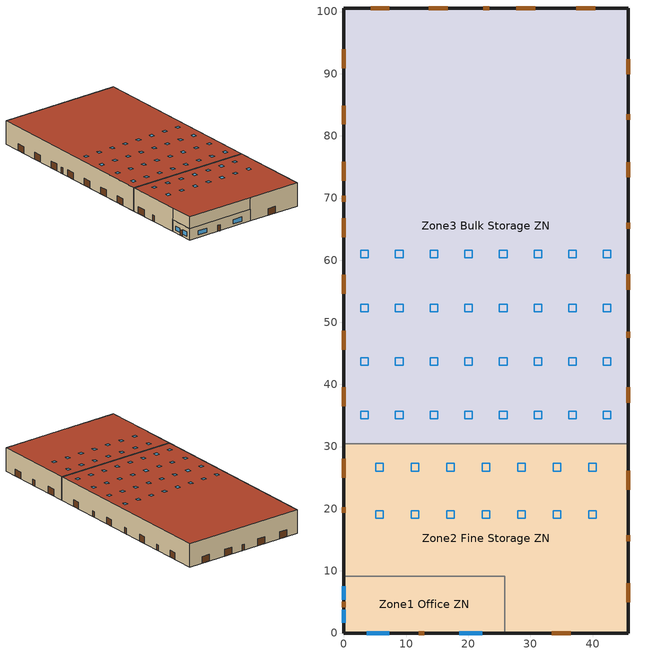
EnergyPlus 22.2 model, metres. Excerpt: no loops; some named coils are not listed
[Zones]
Zone1 Office ZN
 floor ground (Foundation F 126 Perim 3505 Area 23688): 25.91,9.14 25.91,0 0,0 0,9.14 z0
 wall outside (Typical Insulated Metal Building Wall R-10.75 1): 0,9.14 0,0 25.91,0 z0:4.27
 wall to Zone2 Fine Storage ZN (Typical Interior Wall): 25.91,0 25.91,9.14 0,9.14 z0:4.27
 window (U 0.72 SHGC 0.25 Sgl Ref-B-M Tint 6mm): 3.66,0 7.31,0 / 18.59,0 22.25,0 / 0,7.52 0,5.39 / 0,3.76 0,1.62 z0.91:2.44
 door (Typical Uninsulated Swinging Door R-1.43 3): 12.04,0 12.95,0 / 0,5.03 0,4.11 z0:2.13
Zone2 Fine Storage ZN
 floor ground (Foundation F 126 Perim 7162 Area 115653): 45.72,30.48 45.72,0 25.91,0 25.91,9.14 0,9.14 0,30.48 z0
 floor to Zone1 Office ZN (Typical Interior Floor): 0,0 0,9.14 25.91,9.14 25.91,0 z4.27
 wall outside (Typical Insulated Metal Building Wall R-10.75): 25.91,0 45.72,0 45.72,30.48 / 0,30.48 0,9.14 z0:8.53; 0,9.14 0,0 25.91,0 z4.27:8.53
 wall to Zone3 Bulk Storage ZN (Typical Interior Wall): 0,30.48 45.72,30.48 z0:8.53
 door (Typical Overhead Door R-0.86 2): 33.48,0 36.53,0 / 0,28.02 0,24.97 / 45.72,4.94 45.72,7.99 / 45.72,23.09 45.72,26.14 z0:2.44
 door (Typical Uninsulated Swinging Door R-1.43 2): 0,20.27 0,19.35 / 45.72,14.78 45.72,15.7 z0:2.13
 roof outside (Typical Insulated Metal Building Roof R-18.18): 45.72,0 45.72,30.48 0,30.48 0,0 z8.53
 skylight (U 1.98 SHGC 0.36 Sgl Ref-B-H Clr 6mm): 12.04,18.44 12.04,19.66 10.82,19.66 10.82,18.44 z8.53; 40.61,18.44 40.61,19.66 39.4,19.66 39.4,18.44 z8.53; 6.32,18.44 6.32,19.66 5.11,19.66 5.11,18.44 z8.53; 6.32,26.06 6.32,27.28 5.11,27.28 5.11,26.06 z8.53; 12.04,26.06 12.04,27.28 10.82,27.28 10.82,26.06 z8.53; 17.75,26.06 17.75,27.28 16.54,27.28 16.54,26.06 z8.53; 23.47,26.06 23.47,27.28 22.25,27.28 22.25,26.06 z8.53; 29.18,26.06 29.18,27.28 27.97,27.28 27.97,26.06 z8.53; 34.9,26.06 34.9,27.28 33.68,27.28 33.68,26.06 z8.53; 40.61,26.06 40.61,27.28 39.4,27.28 39.4,26.06 z8.53; 17.75,18.44 17.75,19.66 16.54,19.66 16.54,18.44 z8.53; 23.47,18.44 23.47,19.66 22.25,19.66 22.25,18.44 z8.53; 29.18,18.44 29.18,19.66 27.97,19.66 27.97,18.44 z8.53; 34.9,18.44 34.9,19.66 33.68,19.66 33.68,18.44 z8.53
Zone3 Bulk Storage ZN
 floor ground (Foundation F 126 Perim 18592 Area 320484): 45.72,100.58 45.72,30.48 0,30.48 0,100.58 z0
 wall outside (Typical Insulated Metal Building Wall R-8.85 1): 45.72,30.48 45.72,100.58 0,100.58 0,30.48 z0:8.53
 door (Typical Uninsulated Swinging Door R-1.43 1): 0,70.35 0,69.43 / 23.35,100.58 22.44,100.58 / 45.72,47.55 45.72,48.46 / 45.72,65.07 45.72,65.99 / 45.72,82.6 45.72,83.51 z0:2.13
 door (Typical Overhead Door R-0.86 1): 0,93.95 0,90.9 / 0,84.88 0,81.83 / 0,75.82 0,72.77 / 0,66.75 0,63.7 / 0,57.68 0,54.63 / 0,48.61 0,45.57 / 0,39.55 0,36.5 / 40.44,100.58 37.39,100.58 / 30.77,100.58 27.72,100.58 / 16.69,100.58 13.64,100.58 / 7.32,100.58 4.27,100.58 / 45.72,73.32 45.72,75.75 / 45.72,89.89 45.72,92.33 / 45.72,37.09 45.72,39.53 / 45.72,55.27 45.72,57.71 z0:2.44
 roof outside (Typical Insulated Metal Building Roof R-10.31 1): 45.72,30.48 45.72,100.58 0,100.58 0,30.48 z8.53
 skylight (U 1.98 SHGC 0.36 Sgl Ref-B-H Clr 6mm): 42.97,34.44 42.97,35.66 41.76,35.66 41.76,34.44 z8.53; 42.97,43.08 42.97,44.3 41.76,44.3 41.76,43.08 z8.53; 42.97,51.71 42.97,52.93 41.76,52.93 41.76,51.71 z8.53; 42.97,60.35 42.97,61.57 41.76,61.57 41.76,60.35 z8.53; 37.4,34.44 37.4,35.66 36.18,35.66 36.18,34.44 z8.53; 37.4,43.08 37.4,44.3 36.18,44.3 36.18,43.08 z8.53; 37.4,51.71 37.4,52.93 36.18,52.93 36.18,51.71 z8.53; 37.4,60.35 37.4,61.57 36.18,61.57 36.18,60.35 z8.53; 31.82,34.44 31.82,35.66 30.6,35.66 30.6,34.44 z8.53; 31.82,43.08 31.82,44.3 30.6,44.3 30.6,43.08 z8.53; 31.82,60.35 31.82,61.57 30.6,61.57 30.6,60.35 z8.53; 31.82,51.71 31.82,52.93 30.6,52.93 30.6,51.71 z8.53; 26.24,34.44 26.24,35.66 25.02,35.66 25.02,34.44 z8.53; 26.24,43.08 26.24,44.3 25.02,44.3 25.02,43.08 z8.53; 26.24,51.71 26.24,52.93 25.02,52.93 25.02,51.71 z8.53; 26.24,60.35 26.24,61.57 25.02,61.57 25.02,60.35 z8.53; 20.66,34.44 20.66,35.66 19.44,35.66 19.44,34.44 z8.53; 20.66,43.08 20.66,44.3 19.44,44.3 19.44,43.08 z8.53; 20.66,51.71 20.66,52.93 19.44,52.93 19.44,51.71 z8.53; 20.66,60.35 20.66,61.57 19.44,61.57 19.44,60.35 z8.53; 15.09,34.44 15.09,35.66 13.87,35.66 13.87,34.44 z8.53; 15.09,43.08 15.09,44.3 13.87,44.3 13.87,43.08 z8.53; 15.09,51.71 15.09,52.93 13.87,52.93 13.87,51.71 z8.53; 15.09,60.35 15.09,61.57 13.87,61.57 13.87,60.35 z8.53; 9.51,34.44 9.51,35.66 8.29,35.66 8.29,34.44 z8.53; 9.51,43.08 9.51,44.3 8.29,44.3 8.29,43.08 z8.53; 9.51,51.71 9.51,52.93 8.29,52.93 8.29,51.71 z8.53; 9.51,60.35 9.51,61.57 8.29,61.57 8.29,60.35 z8.53; 3.93,34.44 3.93,35.66 2.71,35.66 2.71,34.44 z8.53; 3.93,43.08 3.93,44.3 2.71,44.3 2.71,43.08 z8.53; 3.93,51.71 3.93,52.93 2.71,52.93 2.71,51.71 z8.53; 3.93,60.35 3.93,61.57 2.71,61.57 2.71,60.35 z8.53
[Building]
-Warehouse-ASHRAE 169-2013-2A created: 2023-05-23 23:01:18 -0600: North Axis {deg}=90; Terrain=Urban
[Site:Location]
Aransas: Latitude {deg}=28.0301; Longitude {deg}=-97.0719; Time Zone {hr}=-6; Elevation {m}=12
[Site:GroundTemperature:FCfactorMethod]
January Ground Temperature {C}=24.2; February Ground Temperature {C}=18.9; March Ground Temperature {C}=15.7; April Ground Temperature {C}=13.6; May Ground Temperature {C}=15.5; June Ground Temperature {C}=17.1; July Ground Temperature {C}=21.2; August Ground Temperature {C}=26.9; September Ground Temperature {C}=27.6; October Ground Temperature {C}=27.9; November Ground Temperature {C}=27.4; December Ground Temperature {C}=26.2
[Site:WaterMainsTemperature]
Calculation Method=Correlation; Annual Average Outdoor Air Temperature {C}=21.85; Maximum Difference In Monthly Average Outdoor Air Temperatures {deltaC}=14.3
[SizingPeriod:DesignDay] Day of Month=21; Dry-Bulb Temperature Range Modifier Type=DefaultMultipliers; Humidity Condition Type=Wetbulb; Barometric Pressure {Pa}=101229; Rain Indicator=No; Snow Indicator=No; Daylight Saving Time Indicator=No; Begin Environment Reset Mode=FullResetAtBeginEnvironment
Name | Month | Day Type | Maximum Dry-Bulb Temperature {C} | Daily Dry-Bulb Temperature Range {deltaC} | Wetbulb or DewPoint at Maximum Dry-Bulb {C} | Wind Speed {m/s} | Wind Direction {deg} | Solar Model Indicator | ASHRAE Clear Sky Optical Depth for Beam Irradiance (taub) | ASHRAE Clear Sky Optical Depth for Diffuse Irradiance (taud) | Sky Clearness
Tampa-MacDill.AFB_FL_USA Ann Clg .4% Condns DB=>MWB | 8 | SummerDesignDay | 33.9 | 7.9 | 25.1 | 3.1 | 270 | ASHRAETau | 0.491 | 2.016
Tampa-MacDill.AFB_FL_USA Ann Htg 99.6% Condns DB | 1 | WinterDesignDay | 4.6 | 0 | 4.6 | 2.5 | 10 | ASHRAEClearSky |  |  | 0
[Material] Thermal Absorptance=0.9
Name | Roughness | Thickness {m} | Conductivity {W/m-K} | Density {kg/m3} | Specific Heat {J/kg-K} | Solar Absorptance | Visible Absorptance
1/2IN Gypsum | Smooth | 0.0127 | 0.16 | 784.9 | 830 | 0.4 | 0.4
100mm Normalweight concrete floor | MediumSmooth | 0.1016 | 2.31 | 2322 | 832 | 0.7 | 0.7
G01 13mm gypsum board | Smooth | 0.0127 | 0.16 | 800 | 1090 | 0.7 | 0.5
Metal Roof Surface | Smooth | 0.0008 | 45.28 | 7824 | 500 | 0.7 | 0.7
Metal Siding | Smooth | 0.0015 | 44.96 | 7688.86 | 410 | 0.7 | 0.7
Std Wood 6inch | MediumSmooth | 0.15 | 0.12 | 540 | 1210 | 0.7 | 0.7
[Material:NoMass] Thermal Absorptance=0.9; Solar Absorptance=0.7
Name | Roughness | Thermal Resistance {m2-K/W} | Visible Absorptance
CP02 CARPET PAD | VeryRough | 0.21648 | 0.8
Typical Insulation R-0.01 1; Typical Insulation R-0.01 2 | Smooth | 0.001 | 0.7
Typical Insulation R-0.58 1; Typical Insulation R-0.58 2; Typical Insulation R-0.58 3 | Smooth | 0.101892 | 0.7
Typical Insulation R-17.4 | Smooth | 3.06462 | 0.7
Typical Insulation R-7.55 1 | Smooth | 1.3294 | 0.7
Typical Insulation R-9.45; Typical Insulation R-9.45 1 | Smooth | 1.66456 | 0.7
Typical Insulation R-9.53 1 | Smooth | 1.67819 | 0.7
[WindowMaterial:Glazing] Optical Data Type=SpectralAverage; Thickness {m}=0.006; Infrared Transmittance at Normal Incidence=0; Front Side Infrared Hemispherical Emissivity=0.84; Conductivity {W/m-K}=0.9; Dirt Correction Factor for Solar and Visible Transmittance=1; Solar Diffusing=No
Name | Solar Transmittance at Normal Incidence | Front Side Solar Reflectance at Normal Incidence | Back Side Solar Reflectance at Normal Incidence | Visible Transmittance at Normal Incidence | Front Side Visible Reflectance at Normal Incidence | Back Side Visible Reflectance at Normal Incidence | Back Side Infrared Hemispherical Emissivity
REF B CLEAR HI 6MM | 0.24 | 0.16 | 0.32 | 0.3 | 0.16 | 0.29 | 0.6
REF B TINT MID 6MM | 0.1 | 0.11 | 0.41 | 0.13 | 0.1 | 0.32 | 0.45
[Construction]
InteriorFurnishings: Std Wood 6inch
Typical Insulated Metal Building Roof R-10.31 1: Metal Roof Surface, Typical Insulation R-9.53 1
Typical Insulated Metal Building Roof R-18.18: Metal Roof Surface, Typical Insulation R-17.4
Typical Insulated Metal Building Wall R-10.75: Metal Siding, Typical Insulation R-9.45, 1/2IN Gypsum
Typical Insulated Metal Building Wall R-10.75 1: Metal Siding, Typical Insulation R-9.45 1, 1/2IN Gypsum
Typical Insulated Metal Building Wall R-8.85 1: Metal Siding, Typical Insulation R-7.55 1, 1/2IN Gypsum
Typical Interior Floor: 100mm Normalweight concrete floor, CP02 CARPET PAD
Typical Interior Wall: G01 13mm gypsum board, G01 13mm gypsum board
Typical Overhead Door R-0.86 1: Typical Insulation R-0.01 1
Typical Overhead Door R-0.86 2: Typical Insulation R-0.01 2
Typical Uninsulated Swinging Door R-1.43 1: Typical Insulation R-0.58 1
Typical Uninsulated Swinging Door R-1.43 2: Typical Insulation R-0.58 2
Typical Uninsulated Swinging Door R-1.43 3: Typical Insulation R-0.58 3
U 0.72 SHGC 0.25 Sgl Ref-B-M Tint 6mm: REF B TINT MID 6MM
U 1.98 SHGC 0.36 Sgl Ref-B-H Clr 6mm: REF B CLEAR HI 6MM
[Construction:FfactorGroundFloor] F-Factor {W/m-K}=1.26344
Name | Area {m2} | PerimeterExposed {m}
Foundation F 126 Perim 18592 Area 320484 | 3204.84 | 185.919
Foundation F 126 Perim 3505 Area 23688 | 236.88 | 35.0503
Foundation F 126 Perim 7162 Area 115653 | 1156.53 | 71.6245
[Zone] Multiplier=1; Part of Total Floor Area=Yes
Zone1 Office ZN; Zone2 Fine Storage ZN; Zone3 Bulk Storage ZN
[Space]
Name | Zone | Space Type
Zone1 Office | Zone1 Office ZN | Warehouse Office
Zone2 Fine Storage | Zone2 Fine Storage ZN | Warehouse Fine
Zone3 Bulk Storage | Zone3 Bulk Storage ZN | Warehouse Bulk
[SpaceList]
Warehouse Office: Zone1 Office
Warehouse Fine: Zone2 Fine Storage
Warehouse Bulk: Zone3 Bulk Storage
[Lights] Design Level Calculation Method=Watts/Area; Return Air Fraction=0; Fraction Visible=0.18; Fraction Replaceable=1
Name | Zone or ZoneList or Space or SpaceList | Schedule | Watts per Zone Floor Area {W/m2} | Fraction Radiant
Warehouse Office Lights | Warehouse Office | Warehouse BLDG_LIGHT_OFFICE_SCH_2010 | 9.68752 | 0.37
Warehouse Fine Lights | Warehouse Fine | Warehouse BLDG_LIGHT_STORAGE_SCH | 10.2257 | 0.42
Warehouse Bulk Lights | Warehouse Bulk | Warehouse BLDG_LIGHT_STORAGE_SCH | 6.24307 | 0.42
[People]
Warehouse Office People: Zone or ZoneList or Space or SpaceList=Warehouse Office; Number of People Schedule=Warehouse BLDG_OCC_SCH; Number of People Calculation Method=People/Area; People per Floor Area {person/m2}=0.0210973; Fraction Radiant=0.3; Activity Level Schedule=Warehouse Office Activity Schedule; Work Efficiency Schedule=Work Efficiency Schedule; Clothing Insulation Schedule=Clothing Schedule; Air Velocity Schedule=Air Velocity Schedule
[ElectricEquipment] Design Level Calculation Method=Watts/Area; Fraction Latent=0; Fraction Radiant=0; Fraction Lost=0
Name | Zone or ZoneList or Space or SpaceList | Schedule | Watts per Zone Floor Area {W/m2}
Warehouse Office Elec Equip | Warehouse Office | Warehouse Office_Plug_SCH | 8.07293
Warehouse Bulk Elec Equip | Warehouse Bulk | Warehouse Bldg Equip | 2.55842
[InternalMass] Construction=InteriorFurnishings
Name | Zone or ZoneList | Space or SpaceList | Surface Area {m2}
Zone1 Office Mass | Zone1 Office ZN | Zone1 Office | 473.759
Zone2 Fine Storage Mass | Zone2 Fine Storage ZN | Zone2 Fine Storage | 2786.82
[ZoneInfiltration:DesignFlowRate] Constant Term Coefficient=0; Temperature Term Coefficient=0; Velocity Term Coefficient=0.224; Velocity Squared Term Coefficient=0
Name | Zone or ZoneList or Space or SpaceList | Schedule | Design Flow Rate Calculation Method | Flow Rate per Exterior Surface Area {m3/s-m2} | Design Flow Rate {m3/s}
Zone1 Office Infiltration | Zone1 Office | Warehouse Office Infil Schedule | Flow/ExteriorArea | 0.000569573
Zone2 Fine Storage Infiltration | Zone2 Fine Storage | Warehouse Fine Infil Schedule | Flow/ExteriorArea | 0.000201156
2.95 80.0 ft2 metal coiling Door Infiltration | Zone3 Bulk Storage | Warehouse Bulk Infil Schedule | Flow/Zone |  | 0.0549469
3.2 80.0 ft2 open Door Infiltration | Zone3 Bulk Storage | Warehouse Bulk Infil Schedule | Flow/Zone |  | 0.132584
8.85 80.0 ft2 rollup Door Infiltration | Zone3 Bulk Storage | Warehouse Bulk Infil Schedule | Flow/Zone |  | 0.0149855
Zone3 Bulk Storage Infiltration | Zone3 Bulk Storage | Warehouse Bulk Infil Schedule | Flow/ExteriorArea | 0.000188606
[Daylighting:Controls] Lighting Control Type=Stepped; Minimum Input Power Fraction for Continuous or ContinuousOff Dimming Control=0.3; Minimum Light Output Fraction for Continuous or ContinuousOff Dimming Control=0.2; Number of Stepped Control Steps=3; Probability Lighting will be Reset When Needed in Manual Stepped Control=1; Glare Calculation Azimuth Angle of View Direction Clockwise from Zone y-Axis {deg}=-0; Maximum Allowable Discomfort Glare Index=22
Name | Zone or Space | Glare Calculation Daylighting Reference Point | Daylighting Reference Point Name 1 | Fraction of Lights Controlled by Reference Point 1 | Illuminance Setpoint at Reference Point 1 {lux} | Daylighting Reference Point Name 2 | Fraction of Lights Controlled by Reference Point 2 | Illuminance Setpoint at Reference Point 2 {lux}
Zone1 Office ZN DaylightingControls | Zone1 Office ZN | Zone1 Office Daylt Sensor 1 | Zone1 Office Daylt Sensor 1 | 0.085 | 377 | Zone1 Office Daylt Sensor 2 | 0.085 | 377
Zone2 Fine Storage ZN DaylightingControls | Zone2 Fine Storage ZN | Zone2 Fine Storage Daylt Sensor 1 | Zone2 Fine Storage Daylt Sensor 1 | 0.428 | 323
Zone3 Bulk Storage ZN DaylightingControls | Zone3 Bulk Storage ZN | Zone3 Bulk Storage Daylt Sensor 1 | Zone3 Bulk Storage Daylt Sensor 1 | 0.529 | 215
[ZoneControl:Thermostat]
Zone3 Bulk Storage ZN Thermostat: Zone or ZoneList=Zone3 Bulk Storage ZN; Control Type Schedule=Zone3 Bulk Storage ZN Thermostat Schedule; Control 1=Warehouse Bulk Thermostat 1; Temperature Difference Between Cutout And Setpoint {deltaC}=0
[ThermostatSetpoint:DualSetpoint]
Warehouse Bulk Thermostat 1: Heating Setpoint Temperature Schedule=Warehouse Bulk Storage Heating Setpoint Schedule; Cooling Setpoint Temperature Schedule=Warehouse ClgSetp BulkStorage
[Zone equipment]
Zone3 Bulk Storage ZN: Zone3 Bulk Storage ZN Unit Heater
[Sizing:Zone]
Zone3 Bulk Storage ZN: Zone Cooling Design Supply Air Temperature Input Method=SupplyAirTemperature; Zone Cooling Design Supply Air Temperature {C}=14; Zone Cooling Design Supply Air Temperature Difference {deltaC}=11.11; Zone Heating Design Supply Air Temperature Input Method=SupplyAirTemperature; Zone Heating Design Supply Air Temperature {C}=50; Zone Heating Design Supply Air Temperature Difference {deltaC}=11.11; Zone Cooling Design Supply Air Humidity Ratio {kgWater/kgDryAir}=0.0085; Zone Heating Design Supply Air Humidity Ratio {kgWater/kgDryAir}=0.008; Design Specification Outdoor Air Object=Zone3 Bulk Storage ZN DSOA Space List; Cooling Design Air Flow Method=DesignDay; Cooling Design Air Flow Rate {m3/s}=0; Cooling Minimum Air Flow per Zone Floor Area {m3/s-m2}=0.000762; Cooling Minimum Air Flow {m3/s}=0; Cooling Minimum Air Flow Fraction=0; Heating Design Air Flow Method=DesignDay; Heating Design Air Flow Rate {m3/s}=0; Heating Maximum Air Flow per Zone Floor Area {m3/s-m2}=0.002032; Heating Maximum Air Flow {m3/s}=0.141576; Heating Maximum Air Flow Fraction=0.3; Account for Dedicated Outdoor Air System=No; Zone Load Sizing Method=Sensible Load Only No Latent Load; Zone Latent Cooling Design Supply Air Humidity Ratio Input Method=HumidityRatioDifference; Zone Cooling Design Supply Air Humidity Ratio Difference {kgWater/kgDryAir}=0.005; Zone Latent Heating Design Supply Air Humidity Ratio Input Method=HumidityRatioDifference; Zone Humidification Design Supply Air Humidity Ratio Difference {kgWater/kgDryAir}=0.005
[DesignSpecification:OutdoorAir]
Warehouse Bulk Ventilation: Outdoor Air Method=Sum; Outdoor Air Flow per Person {m3/s-person}=0; Outdoor Air Flow per Zone Floor Area {m3/s-m2}=0.0003048; Outdoor Air Flow per Zone {m3/s}=0; Outdoor Air Flow Air Changes per Hour {1/hr}=0
[DesignSpecification:OutdoorAir:SpaceList]
Zone3 Bulk Storage ZN DSOA Space List: Space Name 1=Zone3 Bulk Storage; Space Design Specification Outdoor Air Object Name 1=Warehouse Bulk Ventilation
[ZoneVentilation:DesignFlowRate] Zone or ZoneList or Space or SpaceList=Zone3 Bulk Storage ZN; Schedule=Always On; Design Flow Rate Calculation Method=Flow/Zone; Flow Rate per Floor Area {m3/s-m2}=0; Flow Rate per Person {m3/s-person}=0; Air Changes per Hour {1/hr}=0; Temperature Term Coefficient=0; Velocity Squared Term Coefficient=0; Delta Temperature {deltaC}=-100; Minimum Outdoor Temperature {C}=-100; Maximum Outdoor Temperature {C}=100; Maximum Wind Speed {m/s}=40
Name | Design Flow Rate {m3/s} | Ventilation Type | Fan Pressure Rise {Pa} | Fan Total Efficiency | Constant Term Coefficient | Velocity Term Coefficient | Minimum Indoor Temperature {C} | Maximum Indoor Temperature {C}
Zone3 Bulk Storage ZN Ventilation | 37.76 | Exhaust | 31.1361 | 0.51 | 1 | 0 | 29.4444 | 100
Zone3 Bulk Storage ZN Ventilation 1 | 0.943895 | Natural | 0 | 1 | 0 | 0.224 | -73.3333 | 29.4444
[ZoneHVAC:UnitHeater]
Zone3 Bulk Storage ZN Unit Heater: Availability Schedule=Always On; Supply Air Fan=Zone3 Bulk Storage ZN UnitHeater Fan; Maximum Supply Air Flow Rate {m3/s}=Autosize; Heating Coil=Zone3 Bulk Storage ZN UnitHeater Gas Htg Coil 164kBtu/hr 0.8 Thermal Eff; Supply Air Fan Operation During No Heating=No; Maximum Hot Water or Steam Flow Rate {m3/s}=Autosize; Minimum Hot Water or Steam Flow Rate {m3/s}=0; Heating Convergence Tolerance=0.001
[Fan:ConstantVolume]
Zone3 Bulk Storage ZN UnitHeater Fan: Availability Schedule=Always On; Fan Total Efficiency=0.55575; Pressure Rise {Pa}=49.8178; Maximum Flow Rate {m3/s}=AutoSize; Motor Efficiency=0.855; Motor In Airstream Fraction=1
[Exterior:Lights] Control Option=AstronomicalClock
Name | Schedule | Design Level {W}
NonDimming Exterior Lights Def | Warehouse Exterior_lighting_schedule_a | 113.8
Occ Sensing Exterior Lights Def | Warehouse Exterior_lighting_schedule_b | 6197.4
[Schedule:Day:Interval]
Warehouse BLDG_LIGHT_OFFICE_SCH_2010 Sat|Wkdy Day: No, 06:00, 0.18, 07:00, 0.196742, 08:00, 0.359268, 12:00, 0.658658, 13:00, 0.581672, 17:00, 0.658658, 18:00, 0.521794, 24:00, 0.18
Warehouse BLDG_LIGHT_OFFICE_SCH_2010 Default: No, 24:00, 0.18
Schedule Day 17; Schedule Day 19; Schedule Day 20; Schedule Day 24; Schedule Day 21; Schedule Day 48; Schedule Day 36; Schedule Day 52; Schedule Day 56; Schedule Day 44; Schedule Day 60; Schedule Day 3; Schedule Day 5: No, 01:00, 0, 02:00, 0, 03:00, 0, 04:00, 0, 05:00, 0, 06:00, 0, 07:00, 0, 08:00, 0, 09:00, 0, 10:00, 0, 11:00, 0, 12:00, 0, 13:00, 0, 14:00, 0, 15:00, 0, 16:00, 0, 17:00, 0, 18:00, 0, 19:00, 0, 20:00, 0, 21:00, 0, 22:00, 0, 23:00, 0, 24:00, 0
Schedule Day 18: No, 01:00, 0.18, 02:00, 0.18, 03:00, 0.18, 04:00, 0.18, 05:00, 0.18, 06:00, 0.18, 07:00, 0.196742, 08:00, 0.359268, 09:00, 0.658658, 10:00, 0.658658, 11:00, 0.658658, 12:00, 0.658658, 13:00, 0.581672, 14:00, 0.658658, 15:00, 0.658658, 16:00, 0.658658, 17:00, 0.658658, 18:00, 0.521794, 19:00, 0.18, 20:00, 0.18, 21:00, 0.18, 22:00, 0.18, 23:00, 0.18, 24:00, 0.18
Warehouse BLDG_LIGHT_OFFICE_SCH_2010 Summer Design Day; Clothing Schedule Default Winter Clothes; Warehouse Office_Plug_SCH Summer Design Day; Warehouse BLDG_LIGHT_STORAGE_SCH Summer Design Day; Always On Default; Warehouse Fine Infil Schedule Wknd Day; Warehouse Office Infil Schedule Wknd Day: No, 24:00, 1
Warehouse BLDG_LIGHT_OFFICE_SCH_2010 Winter Design Day; Warehouse BLDG_OCC_SCH Default; Work Efficiency Schedule Default; Warehouse Office_Plug_SCH Winter Design Day; Warehouse BLDG_LIGHT_STORAGE_SCH Winter Design Day; Warehouse Bldg Equip Sun|Hol Day; Warehouse Bldg Equip Default; Schedule Day 14; Schedule Day 23; Schedule Day 9: No, 24:00, 0
Warehouse BLDG_OCC_SCH WntrDsn|SmrDsn|Sat|Wkdy Day; Warehouse BLDG_OCC_SCH Summer Design Day; Warehouse BLDG_OCC_SCH Winter Design Day: No, 06:00, 0, 07:00, 0.11, 08:00, 0.21, 12:00, 1, 13:00, 0.53, 17:00, 1, 18:00, 0.32, 24:00, 0
Warehouse Office Activity Schedule Default; Warehouse Office Activity Schedule Summer Design Day; Warehouse Office Activity Schedule Winter Design Day: No, 24:00, 131.85
Schedule Day 25; Schedule Day 61; Schedule Day 42; Schedule Day 46; Schedule Day 54: No, 01:00, 1, 02:00, 1, 03:00, 1, 04:00, 1, 05:00, 1, 06:00, 1, 07:00, 1, 08:00, 1, 09:00, 1, 10:00, 1, 11:00, 1, 12:00, 1, 13:00, 1, 14:00, 1, 15:00, 1, 16:00, 1, 17:00, 1, 18:00, 1, 19:00, 1, 20:00, 1, 21:00, 1, 22:00, 1, 23:00, 1, 24:00, 1
Air Velocity Schedule Default: No, 24:00, 0.2
Schedule Day 22: No, 01:00, 0.2, 02:00, 0.2, 03:00, 0.2, 04:00, 0.2, 05:00, 0.2, 06:00, 0.2, 07:00, 0.2, 08:00, 0.2, 09:00, 0.2, 10:00, 0.2, 11:00, 0.2, 12:00, 0.2, 13:00, 0.2, 14:00, 0.2, 15:00, 0.2, 16:00, 0.2, 17:00, 0.2, 18:00, 0.2, 19:00, 0.2, 20:00, 0.2, 21:00, 0.2, 22:00, 0.2, 23:00, 0.2, 24:00, 0.2
Warehouse Office_Plug_SCH Sat|Wkdy Day: No, 06:00, 0.25545, 07:00, 0.290807, 08:00, 0.484677, 12:00, 0.969355, 13:00, 0.911194, 17:00, 0.969355, 18:00, 0.484677, 24:00, 0.25545
Warehouse Office_Plug_SCH Default: No, 24:00, 0.25545
Schedule Day 49: No, 01:00, 0.25545, 02:00, 0.25545, 03:00, 0.25545, 04:00, 0.25545, 05:00, 0.25545, 06:00, 0.25545, 07:00, 0.290807, 08:00, 0.484677, 09:00, 0.969355, 10:00, 0.969355, 11:00, 0.969355, 12:00, 0.969355, 13:00, 0.911194, 14:00, 0.969355, 15:00, 0.969355, 16:00, 0.969355, 17:00, 0.969355, 18:00, 0.484677, 19:00, 0.25545, 20:00, 0.25545, 21:00, 0.25545, 22:00, 0.25545, 23:00, 0.25545, 24:00, 0.25545
Warehouse BLDG_LIGHT_STORAGE_SCH Sat|Wkdy Day: No, 07:00, 0.1, 08:00, 0.6, 09:00, 0.75, 16:00, 0.85, 17:00, 0.75, 18:00, 0.6, 24:00, 0.1
Warehouse BLDG_LIGHT_STORAGE_SCH Default: No, 24:00, 0.1
Schedule Day 37: No, 01:00, 0.1, 02:00, 0.1, 03:00, 0.1, 04:00, 0.1, 05:00, 0.1, 06:00, 0.1, 07:00, 0.1, 08:00, 0.6, 09:00, 0.75, 10:00, 0.85, 11:00, 0.85, 12:00, 0.85, 13:00, 0.85, 14:00, 0.85, 15:00, 0.85, 16:00, 0.85, 17:00, 0.75, 18:00, 0.6, 19:00, 0.1, 20:00, 0.1, 21:00, 0.1, 22:00, 0.1, 23:00, 0.1, 24:00, 0.1
Warehouse Bldg Equip Mon|Tue|Wed|Thu|Fri|Sat Day; Warehouse Bldg Equip Summer Design Day; Warehouse Bldg Equip Winter Design Day: No, 08:00, 0.25, 12:00, 1, 13:00, 0.25, 17:00, 1, 24:00, 0.25
Schedule Day 53: No, 01:00, 0.25, 02:00, 0.25, 03:00, 0.25, 04:00, 0.25, 05:00, 0.25, 06:00, 0.25, 07:00, 0.25, 08:00, 0.25, 09:00, 1, 10:00, 1, 11:00, 1, 12:00, 1, 13:00, 0.25, 14:00, 1, 15:00, 1, 16:00, 1, 17:00, 1, 18:00, 0.25, 19:00, 0.25, 20:00, 0.25, 21:00, 0.25, 22:00, 0.25, 23:00, 0.25, 24:00, 0.25
Warehouse Bulk Storage Heating Setpoint Schedule Default; Warehouse Bulk Storage Heating Setpoint Schedule Summer Design Day; Warehouse Bulk Storage Heating Setpoint Schedule Winter Design Day: No, 24:00, 10
Schedule Day 57: No, 01:00, 10, 02:00, 10, 03:00, 10, 04:00, 10, 05:00, 10, 06:00, 10, 07:00, 10, 08:00, 10, 09:00, 10, 10:00, 10, 11:00, 10, 12:00, 10, 13:00, 10, 14:00, 10, 15:00, 10, 16:00, 10, 17:00, 10, 18:00, 10, 19:00, 10, 20:00, 10, 21:00, 10, 22:00, 10, 23:00, 10, 24:00, 10
Warehouse ClgSetp BulkStorage Default; Warehouse ClgSetp BulkStorage Summer Design Day; Warehouse ClgSetp BulkStorage Winter Design Day: No, 24:00, 50
Schedule Day 45: No, 01:00, 50, 02:00, 50, 03:00, 50, 04:00, 50, 05:00, 50, 06:00, 50, 07:00, 50, 08:00, 50, 09:00, 50, 10:00, 50, 11:00, 50, 12:00, 50, 13:00, 50, 14:00, 50, 15:00, 50, 16:00, 50, 17:00, 50, 18:00, 50, 19:00, 50, 20:00, 50, 21:00, 50, 22:00, 50, 23:00, 50, 24:00, 50
Schedule Day 4: No, 01:00, 0, 02:00, 0, 03:00, 0, 04:00, 0, 05:00, 0, 06:00, 0, 07:00, 1, 08:00, 1, 09:00, 1, 10:00, 1, 11:00, 1, 12:00, 1, 13:00, 1, 14:00, 1, 15:00, 1, 16:00, 1, 17:00, 1, 18:00, 1, 19:00, 1, 20:00, 1, 21:00, 1, 22:00, 1, 23:00, 1, 24:00, 1
Schedule Day 43; Schedule Day 47: No, 01:00, 1, 02:00, 1, 03:00, 1, 04:00, 1, 05:00, 1, 06:00, 1, 07:00, 1, 08:00, 1, 09:00, 1, 10:00, 0.5, 11:00, 0.5, 12:00, 0.5, 13:00, 0.5, 14:00, 0.5, 15:00, 0.5, 16:00, 0.5, 17:00, 1, 18:00, 1, 19:00, 1, 20:00, 1, 21:00, 1, 22:00, 1, 23:00, 1, 24:00, 1
Schedule Day 55: No, 01:00, 0.765, 02:00, 0.765, 03:00, 0.765, 04:00, 0.765, 05:00, 0.765, 06:00, 0.765, 07:00, 0.765, 08:00, 0.765, 09:00, 1, 10:00, 1, 11:00, 1, 12:00, 1, 13:00, 0.765, 14:00, 1, 15:00, 1, 16:00, 1, 17:00, 1, 18:00, 0.765, 19:00, 0.765, 20:00, 0.765, 21:00, 0.765, 22:00, 0.765, 23:00, 0.765, 24:00, 0.765
Schedule Day 6: No, 01:00, 0.7, 02:00, 0.7, 03:00, 0.7, 04:00, 0.7, 05:00, 0.7, 06:00, 0.7, 07:00, 1, 08:00, 1, 09:00, 1, 10:00, 1, 11:00, 1, 12:00, 1, 13:00, 1, 14:00, 1, 15:00, 1, 16:00, 1, 17:00, 1, 18:00, 1, 19:00, 1, 20:00, 1, 21:00, 1, 22:00, 1, 23:00, 1, 24:00, 1
Warehouse Bulk Infil Schedule Wkdy Day: No, 08:00, 0.765, 12:00, 1, 13:00, 0.765, 17:00, 1, 24:00, 0.765
Warehouse Bulk Infil Schedule Wknd Day: No, 24:00, 0.765
Warehouse Exterior_lighting_schedule_a Default; Warehouse Exterior_lighting_schedule_a Summer Design Day; Warehouse Exterior_lighting_schedule_a Winter Design Day: No, 06:00, 0, 24:00, 1
Warehouse Exterior_lighting_schedule_b Default; Warehouse Exterior_lighting_schedule_b Summer Design Day; Warehouse Exterior_lighting_schedule_b Winter Design Day: No, 06:00, 0.7, 24:00, 1
Warehouse Fine Infil Schedule Wkdy Day; Warehouse Office Infil Schedule Wkdy Day: No, 09:00, 1, 16:00, 0.5, 24:00, 1
[Schedule:Week:Daily]
Warehouse BLDG_LIGHT_OFFICE_SCH_2010 Week Rule - Jan1-Jan6: Warehouse BLDG_LIGHT_OFFICE_SCH_2010 Sat|Wkdy Day, Warehouse BLDG_LIGHT_OFFICE_SCH_2010 Sat|Wkdy Day, Warehouse BLDG_LIGHT_OFFICE_SCH_2010 Sat|Wkdy Day, Warehouse BLDG_LIGHT_OFFICE_SCH_2010 Sat|Wkdy Day, Warehouse BLDG_LIGHT_OFFICE_SCH_2010 Sat|Wkdy Day, Warehouse BLDG_LIGHT_OFFICE_SCH_2010 Sat|Wkdy Day, Warehouse BLDG_LIGHT_OFFICE_SCH_2010 Sat|Wkdy Day, Warehouse BLDG_LIGHT_OFFICE_SCH_2010 Default, Warehouse BLDG_LIGHT_OFFICE_SCH_2010 Summer Design Day, Warehouse BLDG_LIGHT_OFFICE_SCH_2010 Winter Design Day, Warehouse BLDG_LIGHT_OFFICE_SCH_2010 Default, Warehouse BLDG_LIGHT_OFFICE_SCH_2010 Default
Warehouse BLDG_LIGHT_OFFICE_SCH_2010 Week Rule - Jan7-May26; Warehouse BLDG_LIGHT_OFFICE_SCH_2010 Week Rule - Jun3-Dec31: Warehouse BLDG_LIGHT_OFFICE_SCH_2010 Default, Warehouse BLDG_LIGHT_OFFICE_SCH_2010 Sat|Wkdy Day, Warehouse BLDG_LIGHT_OFFICE_SCH_2010 Sat|Wkdy Day, Warehouse BLDG_LIGHT_OFFICE_SCH_2010 Sat|Wkdy Day, Warehouse BLDG_LIGHT_OFFICE_SCH_2010 Sat|Wkdy Day, Warehouse BLDG_LIGHT_OFFICE_SCH_2010 Sat|Wkdy Day, Warehouse BLDG_LIGHT_OFFICE_SCH_2010 Sat|Wkdy Day, Warehouse BLDG_LIGHT_OFFICE_SCH_2010 Default, Warehouse BLDG_LIGHT_OFFICE_SCH_2010 Summer Design Day, Warehouse BLDG_LIGHT_OFFICE_SCH_2010 Winter Design Day, Warehouse BLDG_LIGHT_OFFICE_SCH_2010 Default, Warehouse BLDG_LIGHT_OFFICE_SCH_2010 Default
Warehouse BLDG_LIGHT_OFFICE_SCH_2010 Week Rule - May27-Jun2: Warehouse BLDG_LIGHT_OFFICE_SCH_2010 Default, Warehouse BLDG_LIGHT_OFFICE_SCH_2010 Sat|Wkdy Day, Warehouse BLDG_LIGHT_OFFICE_SCH_2010 Sat|Wkdy Day, Schedule Day 17, Schedule Day 18, Warehouse BLDG_LIGHT_OFFICE_SCH_2010 Sat|Wkdy Day, Warehouse BLDG_LIGHT_OFFICE_SCH_2010 Sat|Wkdy Day, Warehouse BLDG_LIGHT_OFFICE_SCH_2010 Default, Warehouse BLDG_LIGHT_OFFICE_SCH_2010 Summer Design Day, Warehouse BLDG_LIGHT_OFFICE_SCH_2010 Winter Design Day, Warehouse BLDG_LIGHT_OFFICE_SCH_2010 Default, Warehouse BLDG_LIGHT_OFFICE_SCH_2010 Default
Warehouse BLDG_OCC_SCH Week Rule - Jan1-Jan6: Warehouse BLDG_OCC_SCH WntrDsn|SmrDsn|Sat|Wkdy Day, Warehouse BLDG_OCC_SCH WntrDsn|SmrDsn|Sat|Wkdy Day, Warehouse BLDG_OCC_SCH WntrDsn|SmrDsn|Sat|Wkdy Day, Warehouse BLDG_OCC_SCH WntrDsn|SmrDsn|Sat|Wkdy Day, Warehouse BLDG_OCC_SCH WntrDsn|SmrDsn|Sat|Wkdy Day, Warehouse BLDG_OCC_SCH WntrDsn|SmrDsn|Sat|Wkdy Day, Warehouse BLDG_OCC_SCH WntrDsn|SmrDsn|Sat|Wkdy Day, Warehouse BLDG_OCC_SCH Default, Warehouse BLDG_OCC_SCH Summer Design Day, Warehouse BLDG_OCC_SCH Winter Design Day, Warehouse BLDG_OCC_SCH Default, Warehouse BLDG_OCC_SCH Default
Warehouse BLDG_OCC_SCH Week Rule - Jan7-Dec31: Warehouse BLDG_OCC_SCH Default, Warehouse BLDG_OCC_SCH WntrDsn|SmrDsn|Sat|Wkdy Day, Warehouse BLDG_OCC_SCH WntrDsn|SmrDsn|Sat|Wkdy Day, Warehouse BLDG_OCC_SCH WntrDsn|SmrDsn|Sat|Wkdy Day, Warehouse BLDG_OCC_SCH WntrDsn|SmrDsn|Sat|Wkdy Day, Warehouse BLDG_OCC_SCH WntrDsn|SmrDsn|Sat|Wkdy Day, Warehouse BLDG_OCC_SCH WntrDsn|SmrDsn|Sat|Wkdy Day, Warehouse BLDG_OCC_SCH Default, Warehouse BLDG_OCC_SCH Summer Design Day, Warehouse BLDG_OCC_SCH Winter Design Day, Warehouse BLDG_OCC_SCH Default, Warehouse BLDG_OCC_SCH Default
Warehouse Office Activity Schedule Week Rule - Jan1-Dec31: Warehouse Office Activity Schedule Default, Warehouse Office Activity Schedule Default, Warehouse Office Activity Schedule Default, Warehouse Office Activity Schedule Default, Warehouse Office Activity Schedule Default, Warehouse Office Activity Schedule Default, Warehouse Office Activity Schedule Default, Warehouse Office Activity Schedule Default, Warehouse Office Activity Schedule Summer Design Day, Warehouse Office Activity Schedule Winter Design Day, Warehouse Office Activity Schedule Default, Warehouse Office Activity Schedule Default
Work Efficiency Schedule Week Rule - Jan1-May26; Work Efficiency Schedule Week Rule - Jun3-Dec31: Work Efficiency Schedule Default, Work Efficiency Schedule Default, Work Efficiency Schedule Default, Work Efficiency Schedule Default, Work Efficiency Schedule Default, Work Efficiency Schedule Default, Work Efficiency Schedule Default, Work Efficiency Schedule Default, Work Efficiency Schedule Default, Work Efficiency Schedule Default, Work Efficiency Schedule Default, Work Efficiency Schedule Default
Work Efficiency Schedule Week Rule - May27-Jun2: Work Efficiency Schedule Default, Work Efficiency Schedule Default, Work Efficiency Schedule Default, Schedule Day 19, Schedule Day 20, Work Efficiency Schedule Default, Work Efficiency Schedule Default, Work Efficiency Schedule Default, Work Efficiency Schedule Default, Work Efficiency Schedule Default, Work Efficiency Schedule Default, Work Efficiency Schedule Default
Clothing Schedule Week Rule - Jan1-May26; Clothing Schedule Week Rule - Jun3-Dec31: Clothing Schedule Default Winter Clothes, Clothing Schedule Default Winter Clothes, Clothing Schedule Default Winter Clothes, Clothing Schedule Default Winter Clothes, Clothing Schedule Default Winter Clothes, Clothing Schedule Default Winter Clothes, Clothing Schedule Default Winter Clothes, Clothing Schedule Default Winter Clothes, Clothing Schedule Default Winter Clothes, Clothing Schedule Default Winter Clothes, Clothing Schedule Default Winter Clothes, Clothing Schedule Default Winter Clothes
Clothing Schedule Week Rule - May27-Jun2: Clothing Schedule Default Winter Clothes, Clothing Schedule Default Winter Clothes, Clothing Schedule Default Winter Clothes, Schedule Day 24, Schedule Day 25, Clothing Schedule Default Winter Clothes, Clothing Schedule Default Winter Clothes, Clothing Schedule Default Winter Clothes, Clothing Schedule Default Winter Clothes, Clothing Schedule Default Winter Clothes, Clothing Schedule Default Winter Clothes, Clothing Schedule Default Winter Clothes
Air Velocity Schedule Week Rule - Jan1-May26; Air Velocity Schedule Week Rule - Jun3-Dec31: Air Velocity Schedule Default, Air Velocity Schedule Default, Air Velocity Schedule Default, Air Velocity Schedule Default, Air Velocity Schedule Default, Air Velocity Schedule Default, Air Velocity Schedule Default, Air Velocity Schedule Default, Air Velocity Schedule Default, Air Velocity Schedule Default, Air Velocity Schedule Default, Air Velocity Schedule Default
Air Velocity Schedule Week Rule - May27-Jun2: Air Velocity Schedule Default, Air Velocity Schedule Default, Air Velocity Schedule Default, Schedule Day 21, Schedule Day 22, Air Velocity Schedule Default, Air Velocity Schedule Default, Air Velocity Schedule Default, Air Velocity Schedule Default, Air Velocity Schedule Default, Air Velocity Schedule Default, Air Velocity Schedule Default
Warehouse Office_Plug_SCH Week Rule - Jan1-Jan6: Warehouse Office_Plug_SCH Sat|Wkdy Day, Warehouse Office_Plug_SCH Sat|Wkdy Day, Warehouse Office_Plug_SCH Sat|Wkdy Day, Warehouse Office_Plug_SCH Sat|Wkdy Day, Warehouse Office_Plug_SCH Sat|Wkdy Day, Warehouse Office_Plug_SCH Sat|Wkdy Day, Warehouse Office_Plug_SCH Sat|Wkdy Day, Warehouse Office_Plug_SCH Default, Warehouse Office_Plug_SCH Summer Design Day, Warehouse Office_Plug_SCH Winter Design Day, Warehouse Office_Plug_SCH Default, Warehouse Office_Plug_SCH Default
Warehouse Office_Plug_SCH Week Rule - Jan7-May26; Warehouse Office_Plug_SCH Week Rule - Jun3-Dec31: Warehouse Office_Plug_SCH Default, Warehouse Office_Plug_SCH Sat|Wkdy Day, Warehouse Office_Plug_SCH Sat|Wkdy Day, Warehouse Office_Plug_SCH Sat|Wkdy Day, Warehouse Office_Plug_SCH Sat|Wkdy Day, Warehouse Office_Plug_SCH Sat|Wkdy Day, Warehouse Office_Plug_SCH Sat|Wkdy Day, Warehouse Office_Plug_SCH Default, Warehouse Office_Plug_SCH Summer Design Day, Warehouse Office_Plug_SCH Winter Design Day, Warehouse Office_Plug_SCH Default, Warehouse Office_Plug_SCH Default
Warehouse Office_Plug_SCH Week Rule - May27-Jun2: Warehouse Office_Plug_SCH Default, Warehouse Office_Plug_SCH Sat|Wkdy Day, Warehouse Office_Plug_SCH Sat|Wkdy Day, Schedule Day 48, Schedule Day 49, Warehouse Office_Plug_SCH Sat|Wkdy Day, Warehouse Office_Plug_SCH Sat|Wkdy Day, Warehouse Office_Plug_SCH Default, Warehouse Office_Plug_SCH Summer Design Day, Warehouse Office_Plug_SCH Winter Design Day, Warehouse Office_Plug_SCH Default, Warehouse Office_Plug_SCH Default
Warehouse BLDG_LIGHT_STORAGE_SCH Week Rule - Jan1-Jan6: Warehouse BLDG_LIGHT_STORAGE_SCH Sat|Wkdy Day, Warehouse BLDG_LIGHT_STORAGE_SCH Sat|Wkdy Day, Warehouse BLDG_LIGHT_STORAGE_SCH Sat|Wkdy Day, Warehouse BLDG_LIGHT_STORAGE_SCH Sat|Wkdy Day, Warehouse BLDG_LIGHT_STORAGE_SCH Sat|Wkdy Day, Warehouse BLDG_LIGHT_STORAGE_SCH Sat|Wkdy Day, Warehouse BLDG_LIGHT_STORAGE_SCH Sat|Wkdy Day, Warehouse BLDG_LIGHT_STORAGE_SCH Default, Warehouse BLDG_LIGHT_STORAGE_SCH Summer Design Day, Warehouse BLDG_LIGHT_STORAGE_SCH Winter Design Day, Warehouse BLDG_LIGHT_STORAGE_SCH Default, Warehouse BLDG_LIGHT_STORAGE_SCH Default
Warehouse BLDG_LIGHT_STORAGE_SCH Week Rule - Jan7-May26; Warehouse BLDG_LIGHT_STORAGE_SCH Week Rule - Jun3-Dec31: Warehouse BLDG_LIGHT_STORAGE_SCH Default, Warehouse BLDG_LIGHT_STORAGE_SCH Sat|Wkdy Day, Warehouse BLDG_LIGHT_STORAGE_SCH Sat|Wkdy Day, Warehouse BLDG_LIGHT_STORAGE_SCH Sat|Wkdy Day, Warehouse BLDG_LIGHT_STORAGE_SCH Sat|Wkdy Day, Warehouse BLDG_LIGHT_STORAGE_SCH Sat|Wkdy Day, Warehouse BLDG_LIGHT_STORAGE_SCH Sat|Wkdy Day, Warehouse BLDG_LIGHT_STORAGE_SCH Default, Warehouse BLDG_LIGHT_STORAGE_SCH Summer Design Day, Warehouse BLDG_LIGHT_STORAGE_SCH Winter Design Day, Warehouse BLDG_LIGHT_STORAGE_SCH Default, Warehouse BLDG_LIGHT_STORAGE_SCH Default
Warehouse BLDG_LIGHT_STORAGE_SCH Week Rule - May27-Jun2: Warehouse BLDG_LIGHT_STORAGE_SCH Default, Warehouse BLDG_LIGHT_STORAGE_SCH Sat|Wkdy Day, Warehouse BLDG_LIGHT_STORAGE_SCH Sat|Wkdy Day, Schedule Day 36, Schedule Day 37, Warehouse BLDG_LIGHT_STORAGE_SCH Sat|Wkdy Day, Warehouse BLDG_LIGHT_STORAGE_SCH Sat|Wkdy Day, Warehouse BLDG_LIGHT_STORAGE_SCH Default, Warehouse BLDG_LIGHT_STORAGE_SCH Summer Design Day, Warehouse BLDG_LIGHT_STORAGE_SCH Winter Design Day, Warehouse BLDG_LIGHT_STORAGE_SCH Default, Warehouse BLDG_LIGHT_STORAGE_SCH Default
Warehouse Bldg Equip Week Rule - Jan1-Jan6: Warehouse Bldg Equip Mon|Tue|Wed|Thu|Fri|Sat Day, Warehouse Bldg Equip Mon|Tue|Wed|Thu|Fri|Sat Day, Warehouse Bldg Equip Mon|Tue|Wed|Thu|Fri|Sat Day, Warehouse Bldg Equip Mon|Tue|Wed|Thu|Fri|Sat Day, Warehouse Bldg Equip Mon|Tue|Wed|Thu|Fri|Sat Day, Warehouse Bldg Equip Mon|Tue|Wed|Thu|Fri|Sat Day, Warehouse Bldg Equip Mon|Tue|Wed|Thu|Fri|Sat Day, Warehouse Bldg Equip Default, Warehouse Bldg Equip Summer Design Day, Warehouse Bldg Equip Winter Design Day, Warehouse Bldg Equip Default, Warehouse Bldg Equip Default
Warehouse Bldg Equip Week Rule - Jan7-May26; Warehouse Bldg Equip Week Rule - Jun3-Dec31: Warehouse Bldg Equip Sun|Hol Day, Warehouse Bldg Equip Mon|Tue|Wed|Thu|Fri|Sat Day, Warehouse Bldg Equip Mon|Tue|Wed|Thu|Fri|Sat Day, Warehouse Bldg Equip Mon|Tue|Wed|Thu|Fri|Sat Day, Warehouse Bldg Equip Mon|Tue|Wed|Thu|Fri|Sat Day, Warehouse Bldg Equip Mon|Tue|Wed|Thu|Fri|Sat Day, Warehouse Bldg Equip Mon|Tue|Wed|Thu|Fri|Sat Day, Warehouse Bldg Equip Default, Warehouse Bldg Equip Summer Design Day, Warehouse Bldg Equip Winter Design Day, Warehouse Bldg Equip Default, Warehouse Bldg Equip Default
Warehouse Bldg Equip Week Rule - May27-Jun2: Warehouse Bldg Equip Sun|Hol Day, Warehouse Bldg Equip Mon|Tue|Wed|Thu|Fri|Sat Day, Warehouse Bldg Equip Mon|Tue|Wed|Thu|Fri|Sat Day, Schedule Day 52, Schedule Day 53, Warehouse Bldg Equip Mon|Tue|Wed|Thu|Fri|Sat Day, Warehouse Bldg Equip Mon|Tue|Wed|Thu|Fri|Sat Day, Warehouse Bldg Equip Default, Warehouse Bldg Equip Summer Design Day, Warehouse Bldg Equip Winter Design Day, Warehouse Bldg Equip Default, Warehouse Bldg Equip Default
Warehouse Bulk Storage Heating Setpoint Schedule Week Rule - Jan1-May26; Warehouse Bulk Storage Heating Setpoint Schedule Week Rule - Jun3-Dec31: Warehouse Bulk Storage Heating Setpoint Schedule Default, Warehouse Bulk Storage Heating Setpoint Schedule Default, Warehouse Bulk Storage Heating Setpoint Schedule Default, Warehouse Bulk Storage Heating Setpoint Schedule Default, Warehouse Bulk Storage Heating Setpoint Schedule Default, Warehouse Bulk Storage Heating Setpoint Schedule Default, Warehouse Bulk Storage Heating Setpoint Schedule Default, Warehouse Bulk Storage Heating Setpoint Schedule Default, Warehouse Bulk Storage Heating Setpoint Schedule Summer Design Day, Warehouse Bulk Storage Heating Setpoint Schedule Winter Design Day, Warehouse Bulk Storage Heating Setpoint Schedule Default, Warehouse Bulk Storage Heating Setpoint Schedule Default
Warehouse Bulk Storage Heating Setpoint Schedule Week Rule - May27-Jun2: Warehouse Bulk Storage Heating Setpoint Schedule Default, Warehouse Bulk Storage Heating Setpoint Schedule Default, Warehouse Bulk Storage Heating Setpoint Schedule Default, Schedule Day 56, Schedule Day 57, Warehouse Bulk Storage Heating Setpoint Schedule Default, Warehouse Bulk Storage Heating Setpoint Schedule Default, Warehouse Bulk Storage Heating Setpoint Schedule Default, Warehouse Bulk Storage Heating Setpoint Schedule Summer Design Day, Warehouse Bulk Storage Heating Setpoint Schedule Winter Design Day, Warehouse Bulk Storage Heating Setpoint Schedule Default, Warehouse Bulk Storage Heating Setpoint Schedule Default
Warehouse ClgSetp BulkStorage Week Rule - Jan1-May26; Warehouse ClgSetp BulkStorage Week Rule - Jun3-Dec31: Warehouse ClgSetp BulkStorage Default, Warehouse ClgSetp BulkStorage Default, Warehouse ClgSetp BulkStorage Default, Warehouse ClgSetp BulkStorage Default, Warehouse ClgSetp BulkStorage Default, Warehouse ClgSetp BulkStorage Default, Warehouse ClgSetp BulkStorage Default, Warehouse ClgSetp BulkStorage Default, Warehouse ClgSetp BulkStorage Summer Design Day, Warehouse ClgSetp BulkStorage Winter Design Day, Warehouse ClgSetp BulkStorage Default, Warehouse ClgSetp BulkStorage Default
Warehouse ClgSetp BulkStorage Week Rule - May27-Jun2: Warehouse ClgSetp BulkStorage Default, Warehouse ClgSetp BulkStorage Default, Warehouse ClgSetp BulkStorage Default, Schedule Day 44, Schedule Day 45, Warehouse ClgSetp BulkStorage Default, Warehouse ClgSetp BulkStorage Default, Warehouse ClgSetp BulkStorage Default, Warehouse ClgSetp BulkStorage Summer Design Day, Warehouse ClgSetp BulkStorage Winter Design Day, Warehouse ClgSetp BulkStorage Default, Warehouse ClgSetp BulkStorage Default
Always On Week Rule - Jan1-May26; Always On Week Rule - Jun3-Dec31: Always On Default, Always On Default, Always On Default, Always On Default, Always On Default, Always On Default, Always On Default, Always On Default, Always On Default, Always On Default, Always On Default, Always On Default
Always On Week Rule - May27-Jun2: Always On Default, Always On Default, Always On Default, Schedule Day 60, Schedule Day 61, Always On Default, Always On Default, Always On Default, Always On Default, Always On Default, Always On Default, Always On Default
Warehouse Bulk Infil Schedule Week Rule - Jan1-Jan6: Warehouse Bulk Infil Schedule Wkdy Day, Warehouse Bulk Infil Schedule Wkdy Day, Warehouse Bulk Infil Schedule Wkdy Day, Warehouse Bulk Infil Schedule Wkdy Day, Warehouse Bulk Infil Schedule Wkdy Day, Warehouse Bulk Infil Schedule Wkdy Day, Warehouse Bulk Infil Schedule Wknd Day, Schedule Day 9, Schedule Day 9, Schedule Day 9, Schedule Day 9, Schedule Day 9
Warehouse Bulk Infil Schedule Week Rule - Jan7-May26; Warehouse Bulk Infil Schedule Week Rule - Jun3-Dec31: Warehouse Bulk Infil Schedule Wknd Day, Warehouse Bulk Infil Schedule Wkdy Day, Warehouse Bulk Infil Schedule Wkdy Day, Warehouse Bulk Infil Schedule Wkdy Day, Warehouse Bulk Infil Schedule Wkdy Day, Warehouse Bulk Infil Schedule Wkdy Day, Warehouse Bulk Infil Schedule Wknd Day, Schedule Day 9, Schedule Day 9, Schedule Day 9, Schedule Day 9, Schedule Day 9
Warehouse Bulk Infil Schedule Week Rule - May27-Jun2: Warehouse Bulk Infil Schedule Wknd Day, Warehouse Bulk Infil Schedule Wkdy Day, Warehouse Bulk Infil Schedule Wkdy Day, Schedule Day 54, Schedule Day 55, Warehouse Bulk Infil Schedule Wkdy Day, Warehouse Bulk Infil Schedule Wknd Day, Schedule Day 9, Schedule Day 9, Schedule Day 9, Schedule Day 9, Schedule Day 9
Warehouse Exterior_lighting_schedule_a Week Rule - Jan1-May26; Warehouse Exterior_lighting_schedule_a Week Rule - Jun3-Dec31: Warehouse Exterior_lighting_schedule_a Default, Warehouse Exterior_lighting_schedule_a Default, Warehouse Exterior_lighting_schedule_a Default, Warehouse Exterior_lighting_schedule_a Default, Warehouse Exterior_lighting_schedule_a Default, Warehouse Exterior_lighting_schedule_a Default, Warehouse Exterior_lighting_schedule_a Default, Warehouse Exterior_lighting_schedule_a Default, Warehouse Exterior_lighting_schedule_a Summer Design Day, Warehouse Exterior_lighting_schedule_a Winter Design Day, Warehouse Exterior_lighting_schedule_a Default, Warehouse Exterior_lighting_schedule_a Default
Warehouse Exterior_lighting_schedule_a Week Rule - May27-Jun2: Warehouse Exterior_lighting_schedule_a Default, Warehouse Exterior_lighting_schedule_a Default, Warehouse Exterior_lighting_schedule_a Default, Schedule Day 3, Schedule Day 4, Warehouse Exterior_lighting_schedule_a Default, Warehouse Exterior_lighting_schedule_a Default, Warehouse Exterior_lighting_schedule_a Default, Warehouse Exterior_lighting_schedule_a Summer Design Day, Warehouse Exterior_lighting_schedule_a Winter Design Day, Warehouse Exterior_lighting_schedule_a Default, Warehouse Exterior_lighting_schedule_a Default
Warehouse Exterior_lighting_schedule_b Week Rule - Jan1-May26; Warehouse Exterior_lighting_schedule_b Week Rule - Jun3-Dec31: Warehouse Exterior_lighting_schedule_b Default, Warehouse Exterior_lighting_schedule_b Default, Warehouse Exterior_lighting_schedule_b Default, Warehouse Exterior_lighting_schedule_b Default, Warehouse Exterior_lighting_schedule_b Default, Warehouse Exterior_lighting_schedule_b Default, Warehouse Exterior_lighting_schedule_b Default, Warehouse Exterior_lighting_schedule_b Default, Warehouse Exterior_lighting_schedule_b Summer Design Day, Warehouse Exterior_lighting_schedule_b Winter Design Day, Warehouse Exterior_lighting_schedule_b Default, Warehouse Exterior_lighting_schedule_b Default
Warehouse Exterior_lighting_schedule_b Week Rule - May27-Jun2: Warehouse Exterior_lighting_schedule_b Default, Warehouse Exterior_lighting_schedule_b Default, Warehouse Exterior_lighting_schedule_b Default, Schedule Day 5, Schedule Day 6, Warehouse Exterior_lighting_schedule_b Default, Warehouse Exterior_lighting_schedule_b Default, Warehouse Exterior_lighting_schedule_b Default, Warehouse Exterior_lighting_schedule_b Summer Design Day, Warehouse Exterior_lighting_schedule_b Winter Design Day, Warehouse Exterior_lighting_schedule_b Default, Warehouse Exterior_lighting_schedule_b Default
Warehouse Fine Infil Schedule Week Rule - Jan1-Jan6: Warehouse Fine Infil Schedule Wkdy Day, Warehouse Fine Infil Schedule Wkdy Day, Warehouse Fine Infil Schedule Wkdy Day, Warehouse Fine Infil Schedule Wkdy Day, Warehouse Fine Infil Schedule Wkdy Day, Warehouse Fine Infil Schedule Wkdy Day, Warehouse Fine Infil Schedule Wknd Day, Schedule Day 14, Schedule Day 14, Schedule Day 14, Schedule Day 14, Schedule Day 14
Warehouse Fine Infil Schedule Week Rule - Jan7-May26; Warehouse Fine Infil Schedule Week Rule - Jun3-Dec31: Warehouse Fine Infil Schedule Wknd Day, Warehouse Fine Infil Schedule Wkdy Day, Warehouse Fine Infil Schedule Wkdy Day, Warehouse Fine Infil Schedule Wkdy Day, Warehouse Fine Infil Schedule Wkdy Day, Warehouse Fine Infil Schedule Wkdy Day, Warehouse Fine Infil Schedule Wknd Day, Schedule Day 14, Schedule Day 14, Schedule Day 14, Schedule Day 14, Schedule Day 14
Warehouse Fine Infil Schedule Week Rule - May27-Jun2: Warehouse Fine Infil Schedule Wknd Day, Warehouse Fine Infil Schedule Wkdy Day, Warehouse Fine Infil Schedule Wkdy Day, Schedule Day 46, Schedule Day 47, Warehouse Fine Infil Schedule Wkdy Day, Warehouse Fine Infil Schedule Wknd Day, Schedule Day 14, Schedule Day 14, Schedule Day 14, Schedule Day 14, Schedule Day 14
Warehouse Office Infil Schedule Week Rule - Jan1-Jan6: Warehouse Office Infil Schedule Wkdy Day, Warehouse Office Infil Schedule Wkdy Day, Warehouse Office Infil Schedule Wkdy Day, Warehouse Office Infil Schedule Wkdy Day, Warehouse Office Infil Schedule Wkdy Day, Warehouse Office Infil Schedule Wkdy Day, Warehouse Office Infil Schedule Wknd Day, Schedule Day 23, Schedule Day 23, Schedule Day 23, Schedule Day 23, Schedule Day 23
Warehouse Office Infil Schedule Week Rule - Jan7-May26; Warehouse Office Infil Schedule Week Rule - Jun3-Dec31: Warehouse Office Infil Schedule Wknd Day, Warehouse Office Infil Schedule Wkdy Day, Warehouse Office Infil Schedule Wkdy Day, Warehouse Office Infil Schedule Wkdy Day, Warehouse Office Infil Schedule Wkdy Day, Warehouse Office Infil Schedule Wkdy Day, Warehouse Office Infil Schedule Wknd Day, Schedule Day 23, Schedule Day 23, Schedule Day 23, Schedule Day 23, Schedule Day 23
Warehouse Office Infil Schedule Week Rule - May27-Jun2: Warehouse Office Infil Schedule Wknd Day, Warehouse Office Infil Schedule Wkdy Day, Warehouse Office Infil Schedule Wkdy Day, Schedule Day 42, Schedule Day 43, Warehouse Office Infil Schedule Wkdy Day, Warehouse Office Infil Schedule Wknd Day, Schedule Day 23, Schedule Day 23, Schedule Day 23, Schedule Day 23, Schedule Day 23
[Schedule:Year]
Warehouse BLDG_LIGHT_OFFICE_SCH_2010: Warehouse BLDG_LIGHT_OFFICE_SCH_2010 Week Rule - Jan1-Jan6, 1, 1, 1, 6, Warehouse BLDG_LIGHT_OFFICE_SCH_2010 Week Rule - Jan7-May26, 1, 7, 5, 26, Warehouse BLDG_LIGHT_OFFICE_SCH_2010 Week Rule - May27-Jun2, 5, 27, 6, 2, Warehouse BLDG_LIGHT_OFFICE_SCH_2010 Week Rule - Jun3-Dec31, 6, 3, 12, 31
Warehouse BLDG_OCC_SCH: Warehouse BLDG_OCC_SCH Week Rule - Jan1-Jan6, 1, 1, 1, 6, Warehouse BLDG_OCC_SCH Week Rule - Jan7-Dec31, 1, 7, 12, 31
Warehouse Office Activity Schedule: Warehouse Office Activity Schedule Week Rule - Jan1-Dec31, 1, 1, 12, 31
Work Efficiency Schedule: Work Efficiency Schedule Week Rule - Jan1-May26, 1, 1, 5, 26, Work Efficiency Schedule Week Rule - May27-Jun2, 5, 27, 6, 2, Work Efficiency Schedule Week Rule - Jun3-Dec31, 6, 3, 12, 31
Clothing Schedule: Clothing Schedule Week Rule - Jan1-May26, 1, 1, 5, 26, Clothing Schedule Week Rule - May27-Jun2, 5, 27, 6, 2, Clothing Schedule Week Rule - Jun3-Dec31, 6, 3, 12, 31
Air Velocity Schedule: Air Velocity Schedule Week Rule - Jan1-May26, 1, 1, 5, 26, Air Velocity Schedule Week Rule - May27-Jun2, 5, 27, 6, 2, Air Velocity Schedule Week Rule - Jun3-Dec31, 6, 3, 12, 31
Warehouse Office_Plug_SCH: Warehouse Office_Plug_SCH Week Rule - Jan1-Jan6, 1, 1, 1, 6, Warehouse Office_Plug_SCH Week Rule - Jan7-May26, 1, 7, 5, 26, Warehouse Office_Plug_SCH Week Rule - May27-Jun2, 5, 27, 6, 2, Warehouse Office_Plug_SCH Week Rule - Jun3-Dec31, 6, 3, 12, 31
Warehouse BLDG_LIGHT_STORAGE_SCH: Warehouse BLDG_LIGHT_STORAGE_SCH Week Rule - Jan1-Jan6, 1, 1, 1, 6, Warehouse BLDG_LIGHT_STORAGE_SCH Week Rule - Jan7-May26, 1, 7, 5, 26, Warehouse BLDG_LIGHT_STORAGE_SCH Week Rule - May27-Jun2, 5, 27, 6, 2, Warehouse BLDG_LIGHT_STORAGE_SCH Week Rule - Jun3-Dec31, 6, 3, 12, 31
Warehouse Bldg Equip: Warehouse Bldg Equip Week Rule - Jan1-Jan6, 1, 1, 1, 6, Warehouse Bldg Equip Week Rule - Jan7-May26, 1, 7, 5, 26, Warehouse Bldg Equip Week Rule - May27-Jun2, 5, 27, 6, 2, Warehouse Bldg Equip Week Rule - Jun3-Dec31, 6, 3, 12, 31
Warehouse Bulk Storage Heating Setpoint Schedule: Warehouse Bulk Storage Heating Setpoint Schedule Week Rule - Jan1-May26, 1, 1, 5, 26, Warehouse Bulk Storage Heating Setpoint Schedule Week Rule - May27-Jun2, 5, 27, 6, 2, Warehouse Bulk Storage Heating Setpoint Schedule Week Rule - Jun3-Dec31, 6, 3, 12, 31
Warehouse ClgSetp BulkStorage: Warehouse ClgSetp BulkStorage Week Rule - Jan1-May26, 1, 1, 5, 26, Warehouse ClgSetp BulkStorage Week Rule - May27-Jun2, 5, 27, 6, 2, Warehouse ClgSetp BulkStorage Week Rule - Jun3-Dec31, 6, 3, 12, 31
Always On: Always On Week Rule - Jan1-May26, 1, 1, 5, 26, Always On Week Rule - May27-Jun2, 5, 27, 6, 2, Always On Week Rule - Jun3-Dec31, 6, 3, 12, 31
Warehouse Bulk Infil Schedule: Warehouse Bulk Infil Schedule Week Rule - Jan1-Jan6, 1, 1, 1, 6, Warehouse Bulk Infil Schedule Week Rule - Jan7-May26, 1, 7, 5, 26, Warehouse Bulk Infil Schedule Week Rule - May27-Jun2, 5, 27, 6, 2, Warehouse Bulk Infil Schedule Week Rule - Jun3-Dec31, 6, 3, 12, 31
Warehouse Exterior_lighting_schedule_a: Warehouse Exterior_lighting_schedule_a Week Rule - Jan1-May26, 1, 1, 5, 26, Warehouse Exterior_lighting_schedule_a Week Rule - May27-Jun2, 5, 27, 6, 2, Warehouse Exterior_lighting_schedule_a Week Rule - Jun3-Dec31, 6, 3, 12, 31
Warehouse Exterior_lighting_schedule_b: Warehouse Exterior_lighting_schedule_b Week Rule - Jan1-May26, 1, 1, 5, 26, Warehouse Exterior_lighting_schedule_b Week Rule - May27-Jun2, 5, 27, 6, 2, Warehouse Exterior_lighting_schedule_b Week Rule - Jun3-Dec31, 6, 3, 12, 31
Warehouse Fine Infil Schedule: Warehouse Fine Infil Schedule Week Rule - Jan1-Jan6, 1, 1, 1, 6, Warehouse Fine Infil Schedule Week Rule - Jan7-May26, 1, 7, 5, 26, Warehouse Fine Infil Schedule Week Rule - May27-Jun2, 5, 27, 6, 2, Warehouse Fine Infil Schedule Week Rule - Jun3-Dec31, 6, 3, 12, 31
Warehouse Office Infil Schedule: Warehouse Office Infil Schedule Week Rule - Jan1-Jan6, 1, 1, 1, 6, Warehouse Office Infil Schedule Week Rule - Jan7-May26, 1, 7, 5, 26, Warehouse Office Infil Schedule Week Rule - May27-Jun2, 5, 27, 6, 2, Warehouse Office Infil Schedule Week Rule - Jun3-Dec31, 6, 3, 12, 31
[Schedule:Compact]
Zone3 Bulk Storage ZN Thermostat Schedule: Through: 12/31, For: AllDays, Until: 24:00, 4
